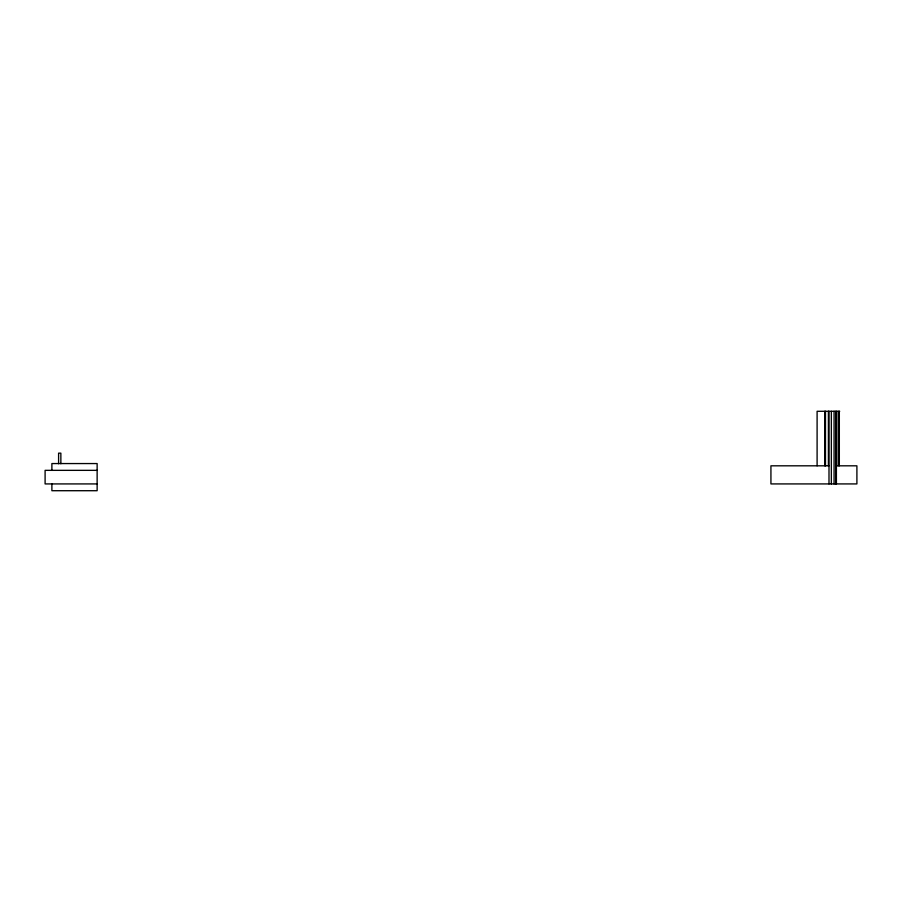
<?xml version="1.0" encoding="UTF-8"?>
<svg xmlns="http://www.w3.org/2000/svg" width="902" height="902" viewBox="0 0 902 902"><rect width="100%" height="100%" fill="white"/><g stroke="black" fill="none" stroke-linecap="round" stroke-linejoin="round"><path stroke-width="1.35" d="M839.717 411.289L817.099 411.289L817.099 465.815M828.994 465.815L770.928 465.815L770.928 483.923L856.9 483.923L856.9 465.815L835.782 465.815M97.134 470.348L45.1 470.348L45.1 483.923L97.134 483.923M839.334 411.289L839.334 465.815M838.206 411.289L838.206 465.759M836.402 411.289L836.402 483.923M835.782 411.289L835.782 483.923M834.068 411.289L834.068 483.923M831.34 411.289L831.34 483.923M828.994 411.289L828.994 483.923M828.408 411.289L828.408 465.815M825.477 411.289L825.477 465.815M824.766 411.289L824.766 465.815M60.862 463.729L60.862 453.154L58.596 453.154L58.596 463.729M51.888 470.348L51.888 463.56L97.134 463.56L97.134 490.711L51.888 490.711L51.888 483.923"/></g></svg>
